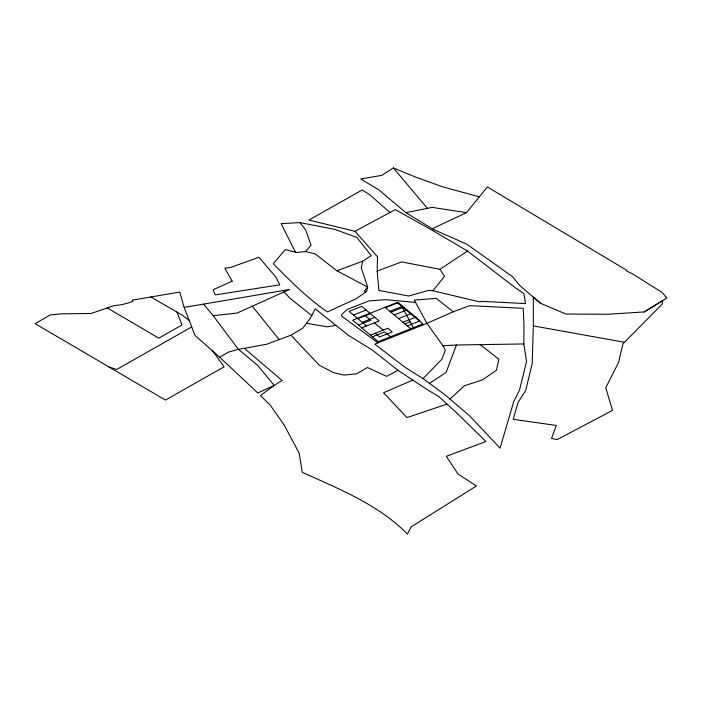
<?xml version="1.0" encoding="UTF-8"?>
<svg xmlns="http://www.w3.org/2000/svg" width="702" height="702" viewBox="0 0 702 702"><rect width="100%" height="100%" fill="white"/><g stroke="black" fill="none" stroke-linecap="round" stroke-linejoin="round"><path stroke-width="1.05" d="M523.824 343.954L523.964 324.464L523.227 308.301L469.673 305.66L453.202 311.785L426.93 323.376L374.701 344.147L405.458 367.567L423.025 378.606L444.55 394.489L469.699 415.909L500.061 448.157L513.671 401.763L519.568 389.891L526.544 361.504L523.824 343.954L456.414 345.007L442.971 345.779L426.93 323.376L414.329 300.096L436.258 298.315L453.202 311.785M354.975 231.291L395.331 209.608L431.195 229.677L467.532 251.062L515.049 287.522L523.841 293.603L525.631 303.58L481.397 301.342L479.94 301.948L432.888 290.76L428.668 290.4L408.704 296.033L378.861 290.417L377.167 271.104L377.553 256.853L354.975 231.291L308.977 220.051L362.048 190.031L369.261 194.375L389.987 212.487M540.505 303.273L533.318 297.13L533.336 325.912L532.195 363.662L525.719 390.409L518.094 402.343L513.171 419.331L556.3 425.438L551.518 438.443L557.177 439.584L612.539 410.389L605.721 387.846L618.567 362.443L622.946 343.84L662.258 304.01L662.653 300.596L644.269 311.934L607.774 314.268L565.987 314.048L540.505 303.273L519.796 285.574L512.513 276.667L466.812 244.173L433.406 229.449L405.931 212.671L378.887 189.926L360.723 178.992L381.932 175.316L393.366 167.936L415.944 177.202L442.716 186.855L479.326 196.814L487.39 186.969L626.693 270.252L626.456 270.867L632.467 273.833L662.03 292.383L666.9 297.999L644.269 311.934M295.41 252.158L281.151 223.613L299.973 222.613L335.126 229.44L356.897 237.46L371.305 255.668L362.697 261.197L361.258 267.857L367.664 287.065L366.725 291.365L356.081 298.815L327.413 311.934C307.511 298.245 290.295 280.905 273.297 263.803L285.196 249.552L296.648 252.483L305.537 251.544L315.321 253.984L336.925 270.788L367.664 287.065L364.25 291.172L365.76 292.041M456.414 345.007L446.112 372.429L429.606 383.257M432.555 228.624L466.488 212.653L479.326 196.814M432.888 290.76L444.524 276.395L439.952 269.296L401.641 261.907L377.167 271.104M305.537 251.544L311.039 245.182L305.721 230.063L299.973 222.613M423.025 378.606L441.883 359.205L445.305 350.114L442.971 345.779M449.877 399.113L464.329 385.802L482.414 379.887L496.411 370.287L498.903 359.213L479.984 344.507M439.952 269.296L467.532 251.062M244.322 348.35L266.602 344.261L290.988 335.17L302.878 328.115L310.082 318.611L315.303 308.871L348.666 335.521L372.218 350.017L397.981 370.314L428.738 390.584L438.469 396.27L456.054 412.285L485.951 441.505L446.332 456.326L457.871 473.868L476.386 485.995L411.179 526.851L407.423 534.064C378.536 504.65 339.18 489.057 302.264 472.323L299.14 453.062L284.17 425.017L270.34 405.273L260.407 395.551L274.201 385.416L282.072 380.484L244.322 348.35L238.382 349.28L228.615 352.079L219.673 357.204L195.007 335.442L184.126 307.353L179.747 292.085L132.248 300.123L133.003 301.228L132.169 301.579A45.893 26.492 0 0 1 121.095 304.712L113.864 305.739L91.155 313.461L61.276 313.873L50.342 314.908L35.1 323.657L165.47 400.07L224.096 366.813L212.206 350.263M191.707 326.921L116.707 369.463L108.705 366.9M397.981 370.314L386.635 376.36L367.479 367.541L356.476 373.841L343.971 375.096L333.529 372.639L319.34 365.33L290.988 335.17M203.562 304.124L289.54 289.452L236.995 313.083L213.162 315.663L203.562 304.124L184.126 307.353M412.732 380.142L383.564 392.743L406.949 417.62L446.928 404.089M353.475 315.022L366.111 309.994M357.818 318.673L370.463 313.645M385.626 307.616L398.262 302.588L420.024 320.832L407.379 325.86M362.171 322.323L374.815 317.295M389.979 311.267L402.615 306.239M358.485 325.096L370.717 320.226L364.891 315.347M390.944 312.188L402.527 307.581M361.776 327.86L379.159 320.946L361.758 306.353L349.122 311.372L366.523 325.965M394.331 314.917L406.967 309.889M398.683 318.559L411.319 313.54M370.48 335.152L387.864 328.238L392.216 331.888L379.58 336.916L375.228 333.266M403.036 322.209L415.672 317.181M372.402 336.767L384.643 331.906L390.47 336.793M404.87 323.868L410.196 321.744M336.925 270.788L362.697 261.197M405.931 212.671L432.213 207.388L466.488 212.653M336.144 325.333L327.29 326.825L306.537 323.306M395.015 303.369L398.587 303.475M415.584 302.422L385.731 299.693L369.103 300.877L347.279 309.389L341.883 314.32L341.444 315.935L377.913 342.857M624.192 342.216L533.336 325.912M150.886 296.972L182.02 314.996L189.163 320.358M107.195 307.897L158.784 338.145L181.993 324.982L176.983 312.039M311.723 315.549L290.409 298.64L283.994 291.944M385.108 307.3L410.696 328.755M374.412 322.832L383.116 330.124M219.673 357.204L257.81 392.997L274.201 385.416L257.792 365.479L238.382 349.28L213.162 315.663M393.366 167.936L427.421 208.38M252.272 306.142L279.159 339.584M401.728 306.107L413.408 327.676M232.143 281.23L213.118 289.786L215.277 294.875L279.782 284.837L275.991 277.255L258.95 257.248L230.546 267.48L224.815 268.225L232.143 281.23M397.104 302.536L352.65 320.209L378.238 341.655L422.937 323.885L397.104 302.536"/></g></svg>
